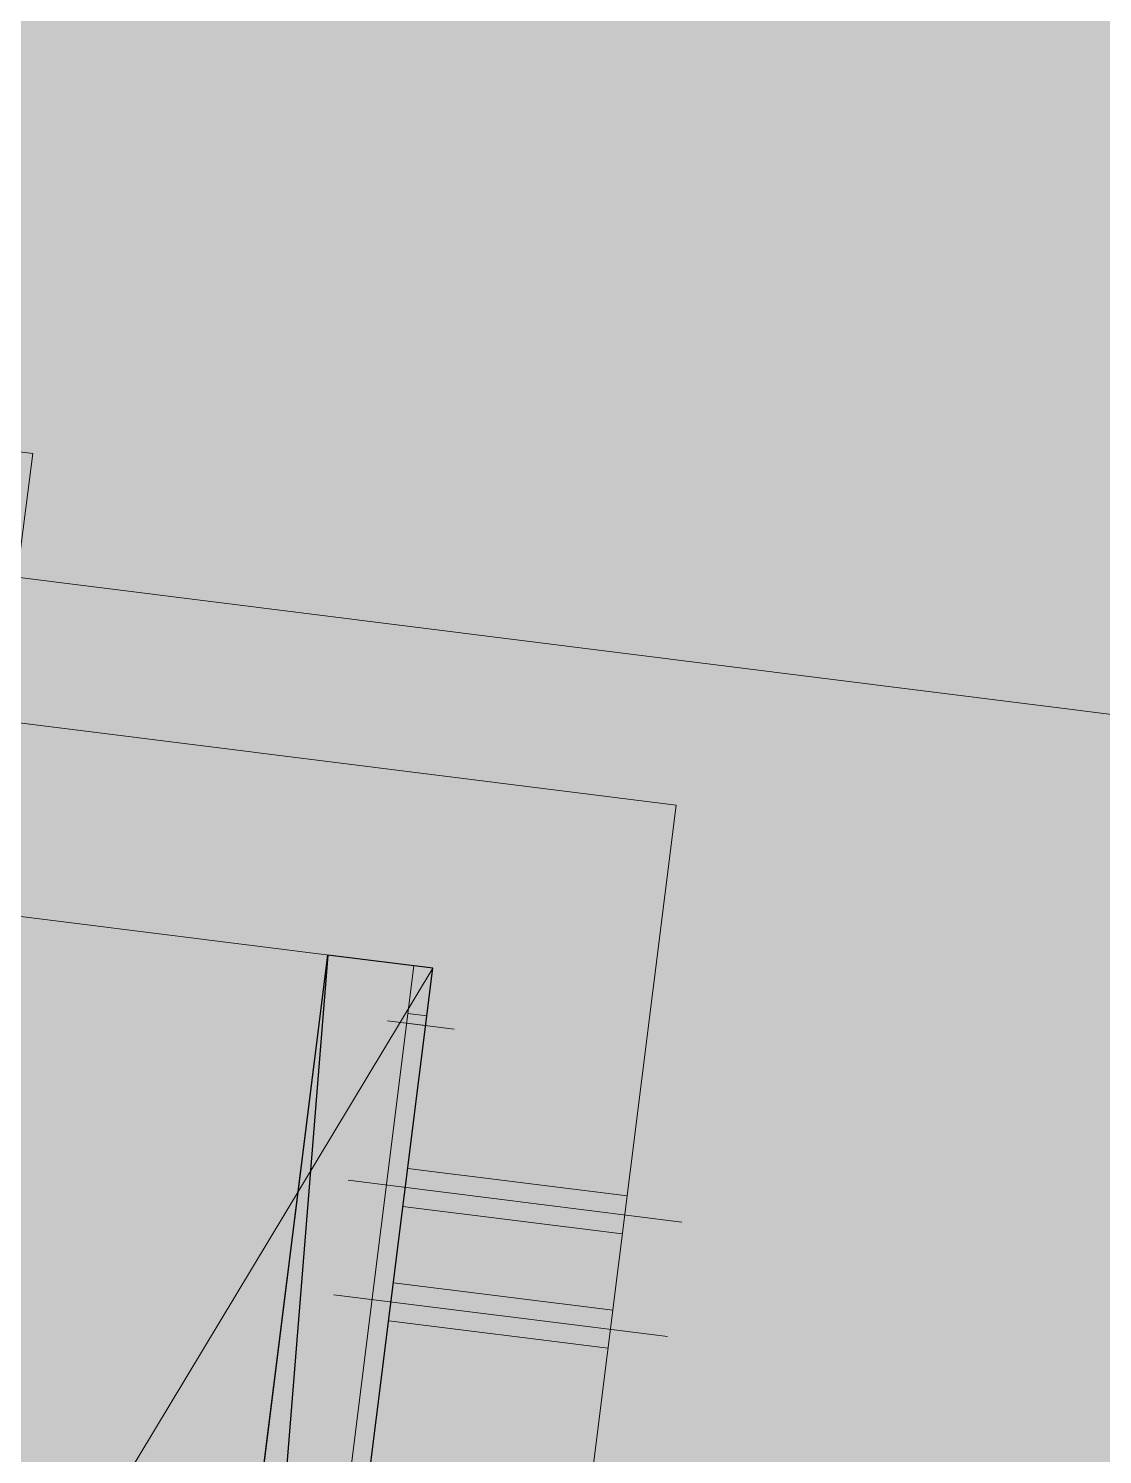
# Model space of a CAD drawing. Header units: metres. Extents: x -4 to 509425, y 7549 to 4732445.
# Drawn here: x 475993.437 to 475994.384, y 4719722.305 to 4719723.561 of the extents above; entities that cross this region are included whole.
import ezdxf

# ---------------------------------------------------------------- set-up
doc = ezdxf.new("R2010")
doc.units = ezdxf.units.M
doc.header["$LTSCALE"] = 0.01
doc.header["$MEASUREMENT"] = 0
doc.layers.get('0').update_dxf_attribs({"lineweight": 0})
doc.layers.add('_SUBESTACIÓN', color=1, linetype='Continuous')
doc.layers.add('SUBESTACION LA VID', color=253, linetype='Continuous')

# ---------------------------------------------------------------- blocks, each defined once
blk = doc.blocks.new('A$Cfff6051d')
at = {"layer": 'SUBESTACION LA VID', "lineweight": 0}
for p, q in [((475993.4409, 4719723.1869), (475992.1556, 4719723.348)), ((475993.7011, 4719722.7447), (475993.4399, 4719720.6614))]:
    blk.add_line(p, q, dxfattribs=at)
at = {"layer": 'SUBESTACION LA VID', "lineweight": 15}
for p, q in [((475993.7767, 4719722.7352), (475993.5155, 4719720.6519)), ((475993.7883, 4719722.6911), (475993.7715, 4719722.6932)), ((475993.8124, 4719722.6795), (475993.7536, 4719722.6869)), ((475993.7872, 4719722.6827), (475993.7704, 4719722.6848)), ((475993.9646, 4719722.5325), (475993.7714, 4719722.5567)), ((475994.0129, 4719722.5093), (475993.7189, 4719722.5462)), ((475993.9604, 4719722.4989), (475993.7672, 4719722.5231)), ((475993.952, 4719722.4317), (475993.7588, 4719722.4559)), ((475994.0003, 4719722.4085), (475993.7063, 4719722.4454)), ((475993.9478, 4719722.3981), (475993.7546, 4719722.4223))]:
    blk.add_line(p, q, dxfattribs=at)
for points in [[(475991.1868, 4719724.4677), (475991.0499, 4719723.3757), (476003.1716, 4719721.856), (476002.0237, 4719712.9044)], [(475993.3401, 4719723.1995), (475993.4409, 4719723.1869), (475993.4282, 4719723.0861)], [(475992.143, 4719723.2472), (475992.1556, 4719723.348), (475993.4409, 4719723.1869), (475993.4282, 4719723.0861), (475992.143, 4719723.2472)], [(475994.0078, 4719722.8769), (475991.0341, 4719723.2497), (475990.7308, 4719720.8304), (475993.7045, 4719720.4576), (475994.0078, 4719722.8769)], [(475993.5323, 4719720.6498), (475993.0451, 4719720.7109), (475993.3063, 4719722.7942), (475993.7935, 4719722.7331), (475993.5323, 4719720.6498)], [(475993.7011, 4719722.7447), (475993.4399, 4719720.6614), (475993.5323, 4719720.6498), (475993.7935, 4719722.7331), (475993.7011, 4719722.7447)], [(475993.7011, 4719722.7447), (475993.4399, 4719720.6614), (475993.5323, 4719720.6498), (475993.7935, 4719722.7331), (475993.7011, 4719722.7447)], [(475993.7935, 4719722.7331), (475993.2009, 4719721.7494), (475993.5323, 4719720.6498)]]:
    blk.add_lwpolyline(points, dxfattribs=at)
at = {"layer": 'SUBESTACION LA VID'}
for points in [[(475993.5323, 4719720.6498), (475993.5323, 4719720.6498), (475993.7011, 4719722.7447), (475993.7011, 4719722.7447), (475993.7011, 4719722.7447), (475993.4399, 4719720.6614), (475993.4399, 4719720.6614), (475993.4399, 4719720.6614), (475993.5323, 4719720.6498), (475993.5323, 4719720.6498)], [(475993.7935, 4719722.7331), (475993.7935, 4719722.7331), (475993.5323, 4719720.6498), (475993.5323, 4719720.6498), (475993.5323, 4719720.6498), (475993.7011, 4719722.7447), (475993.7011, 4719722.7447), (475993.7011, 4719722.7447), (475993.7935, 4719722.7331), (475993.7935, 4719722.7331)]]:
    blk.add_open_spline(points, degree=3, knots=[0, 0, 0, 0, 1, 1, 1, 2, 2, 2, 3, 3, 3, 3], dxfattribs=at)
at = {"layer": 'SUBESTACION LA VID', "lineweight": 0}
for points in [[(475993.5323, 4719720.6498), (475993.5323, 4719720.6498), (475993.7011, 4719722.7447), (475993.7011, 4719722.7447), (475993.7011, 4719722.7447), (475993.4399, 4719720.6614), (475993.4399, 4719720.6614), (475993.4399, 4719720.6614), (475993.5323, 4719720.6498), (475993.5323, 4719720.6498)], [(475993.7935, 4719722.7331), (475993.7935, 4719722.7331), (475993.5323, 4719720.6498), (475993.5323, 4719720.6498), (475993.5323, 4719720.6498), (475993.7011, 4719722.7447), (475993.7011, 4719722.7447), (475993.7011, 4719722.7447), (475993.7935, 4719722.7331), (475993.7935, 4719722.7331)]]:
    blk.add_open_spline(points, degree=3, knots=[0, 0, 0, 0, 1, 1, 1, 2, 2, 2, 3, 3, 3, 3], dxfattribs=at)

msp = doc.modelspace()

# ---------------------------------------------------------------- hatches: boundary and pattern name
at = {"layer": '_SUBESTACIÓN', "transparency": 33554559}
h = msp.add_hatch(color=1, dxfattribs=at)
h.dxf.hatch_style = 1
h.paths.add_polyline_path([(475968.6399, 4719805.825), (476089.9386, 4719790.615), (476078.1686, 4719696.74), (475956.8686, 4719711.9502)])

# ---------------------------------------------------------------- block references
at = {"linetype": 'Continuous'}
msp.add_blockref('A$Cfff6051d', (0, 0), dxfattribs=at)

doc.saveas('drawing.dxf')
